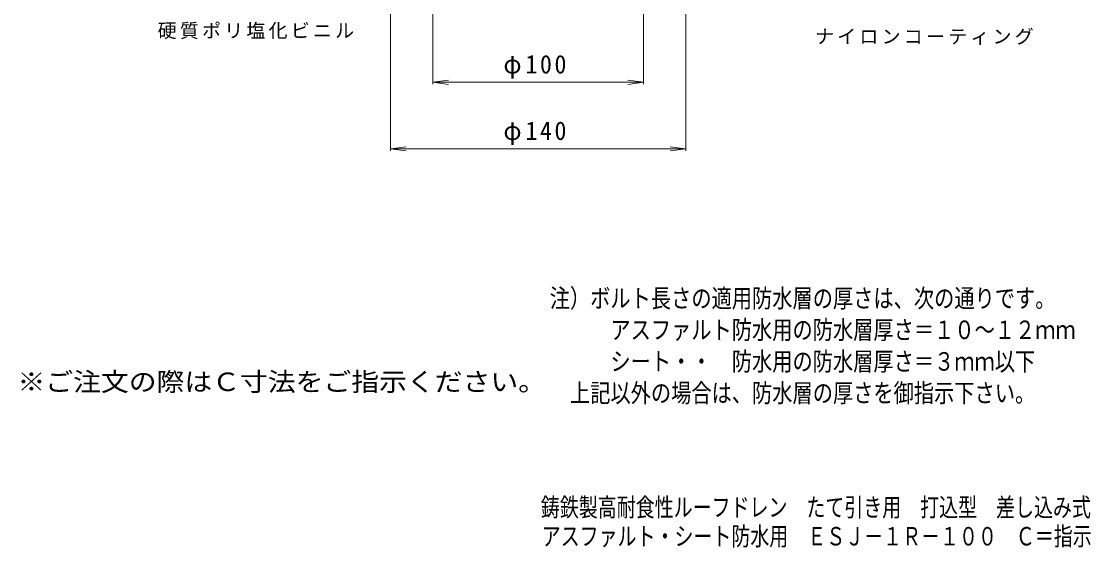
# Model space of a CAD drawing. Units: millimetres, scale not verified. Extents: x -285 to 223, y -346 to 400.
# Drawn here: x -285 to 223, y -346 to -96 of the extents above; entities that cross this region are included whole.
import ezdxf
from ezdxf.enums import TextEntityAlignment as Align

# ---------------------------------------------------------------- set-up
doc = ezdxf.new("R2010")
doc.units = ezdxf.units.MM
doc.header["$LTSCALE"] = 3
doc.layers.add('0-4_寸法', color=7, linetype='Continuous', lineweight=9)
doc.layers.add('0-5_文字', color=7, linetype='Continuous', lineweight=9)
doc.layers.add('F-4_F-4ﾚｲﾔ', color=2, linetype='Continuous')
doc.layers.add('F-5_F-5ﾚｲﾔ', color=2, linetype='Continuous')
doc.styles.add('ＭＳ ゴシック', font='')
doc.styles.get('ＭＳ ゴシック').set_extended_font_data('MS Gothic')

msp = doc.modelspace()

# ---------------------------------------------------------------- linework, layer by layer
at = {"layer": '0-4_寸法'}
for p, q in [((-89.581, -125.7), (-89.581, -29.532)), ((10.42, -125.7), (10.42, -29.532)), ((-109.581, -157.281), (-109.581, -74.358)), ((30.419, -157.281), (30.419, -74.358)), ((-89.581, -124.8), (-82.145, -123.821)), ((-89.581, -124.8), (10.42, -124.8)), ((-89.581, -124.8), (-82.145, -125.779)), ((10.42, -124.8), (2.984, -123.821)), ((10.42, -124.8), (2.984, -125.779)), ((-109.581, -156.381), (-102.145, -155.402)), ((-109.581, -156.381), (30.419, -156.381)), ((-109.581, -156.381), (-102.145, -157.36)), ((30.419, -156.381), (22.984, -155.402)), ((30.419, -156.381), (22.984, -157.36))]:
    msp.add_line(p, q, dxfattribs=at)

# ---------------------------------------------------------------- texts
at = {"layer": '0-4_寸法', "color": 2, "char_height": 8.798, "attachment_point": 7, "style": 'ＭＳ ゴシック'}
for s, insert in [('\\T1.21;\\W0.95;φ100', (-56.081, -123)), ('\\T1.21;\\W0.95;φ140', (-56.081, -154.581))]:
    msp.add_mtext(s, dxfattribs=dict(at, insert=insert))
at = {"layer": '0-5_文字', "color": 6, "style": 'ＭＳ ゴシック', "width": 0.8}
for s, p in [('注）ボルト長さの適用防水層の厚さは、次の通りです。', (-34.101, -234.387)), ('\u3000\u3000\u3000アスファルト防水用の防水層厚さ＝１０～１２ｍｍ', (-34.101, -249.387)), ('シート・・', (-5.301, -264.387)), ('防水用の防水層厚さ＝３ｍｍ以下', (52.299, -264.387)), ('\u3000上記以外の場合は、防水層の厚さを御指示下さい。', (-34.101, -279.387))]:
    msp.add_text(s, height=8.798, dxfattribs=at).set_placement(p, align=Align.BOTTOM_LEFT)
at = {"layer": '0-5_文字', "char_height": 6.598, "attachment_point": 7, "style": 'ＭＳ ゴシック'}
for s, insert in [('\\T1.17;硬質ポリ塩化ビニル', (-220.165, -104.292)), ('\\T1.17;ナイロンコーティング', (91.801, -107.026))]:
    msp.add_mtext(s, dxfattribs=dict(at, insert=insert))
at = {"layer": 'F-4_F-4ﾚｲﾔ', "style": 'ＭＳ ゴシック', "width": 0.75}
for s, p in [('鋳鉄製高耐食性ルーフドレン\u3000たて引き用\u3000打込型\u3000差し込み式', (-38.291, -333.656)), ('アスファルト・シート防水用\u3000ＥＳＪ－１Ｒ－１００\u3000Ｃ＝指示', (-37.896, -347.422))]:
    msp.add_text(s, height=8.798, dxfattribs=at).set_placement(p, align=Align.BOTTOM_LEFT)
at = {"layer": 'F-5_F-5ﾚｲﾔ', "style": 'ＭＳ ゴシック', "width": 1.1}
msp.add_text('※ご注文の際はＣ寸法をご指示ください。', height=8.798, dxfattribs=at).set_placement((-286.667, -274.069), align=Align.BOTTOM_LEFT)

doc.saveas('drawing.dxf')
